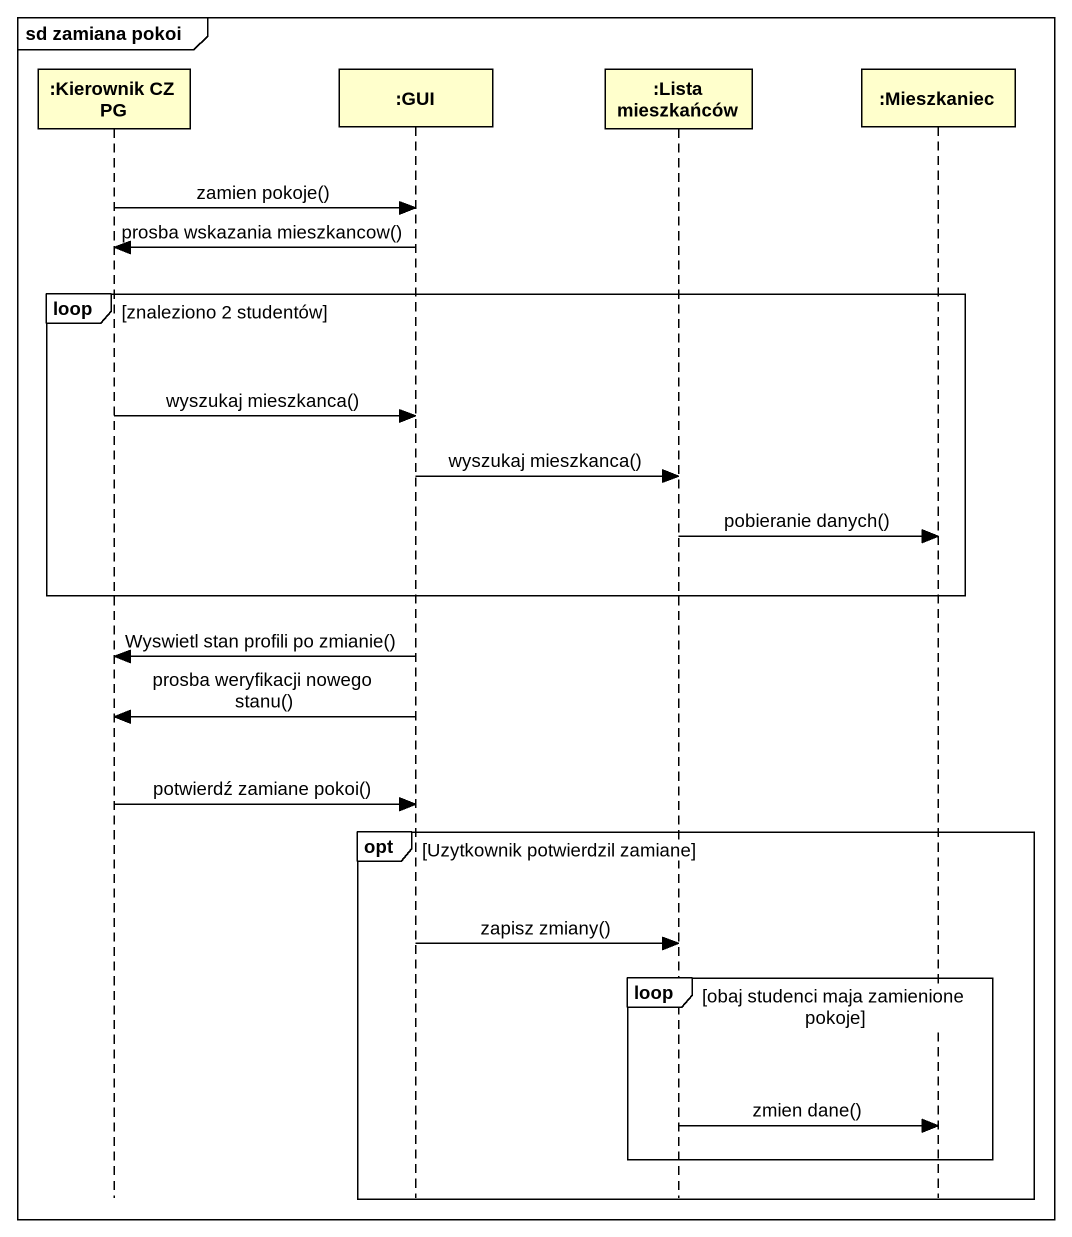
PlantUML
@startuml
mainframe sd zamiana pokoi
hide footbox
participant ":Kierownik CZ PG" as Kierownik_CZ_PG
participant ":GUI" as GUI
participant ":Lista mieszkańców" as Lista_mieszkańców
participant ":Mieszkaniec" as Mieszkaniec

Kierownik_CZ_PG -> GUI : zamien pokoje()
GUI -> Kierownik_CZ_PG : prosba wskazania mieszkancow()
loop znaleziono 2 studentów
  Kierownik_CZ_PG -> GUI : wyszukaj mieszkanca()
  GUI -> Lista_mieszkańców : wyszukaj mieszkanca()
  Lista_mieszkańców -> Mieszkaniec : pobieranie danych()
end
GUI -> Kierownik_CZ_PG : Wyswietl stan profili po zmianie()
GUI -> Kierownik_CZ_PG : prosba weryfikacji nowego stanu()
Kierownik_CZ_PG -> GUI : potwierdź zamiane pokoi()
opt Uzytkownik potwierdzil zamiane
  GUI -> Lista_mieszkańców : zapisz zmiany()
  loop obaj studenci maja zamienione pokoje
    Lista_mieszkańców -> Mieszkaniec : zmien dane()
  end
end
@enduml
